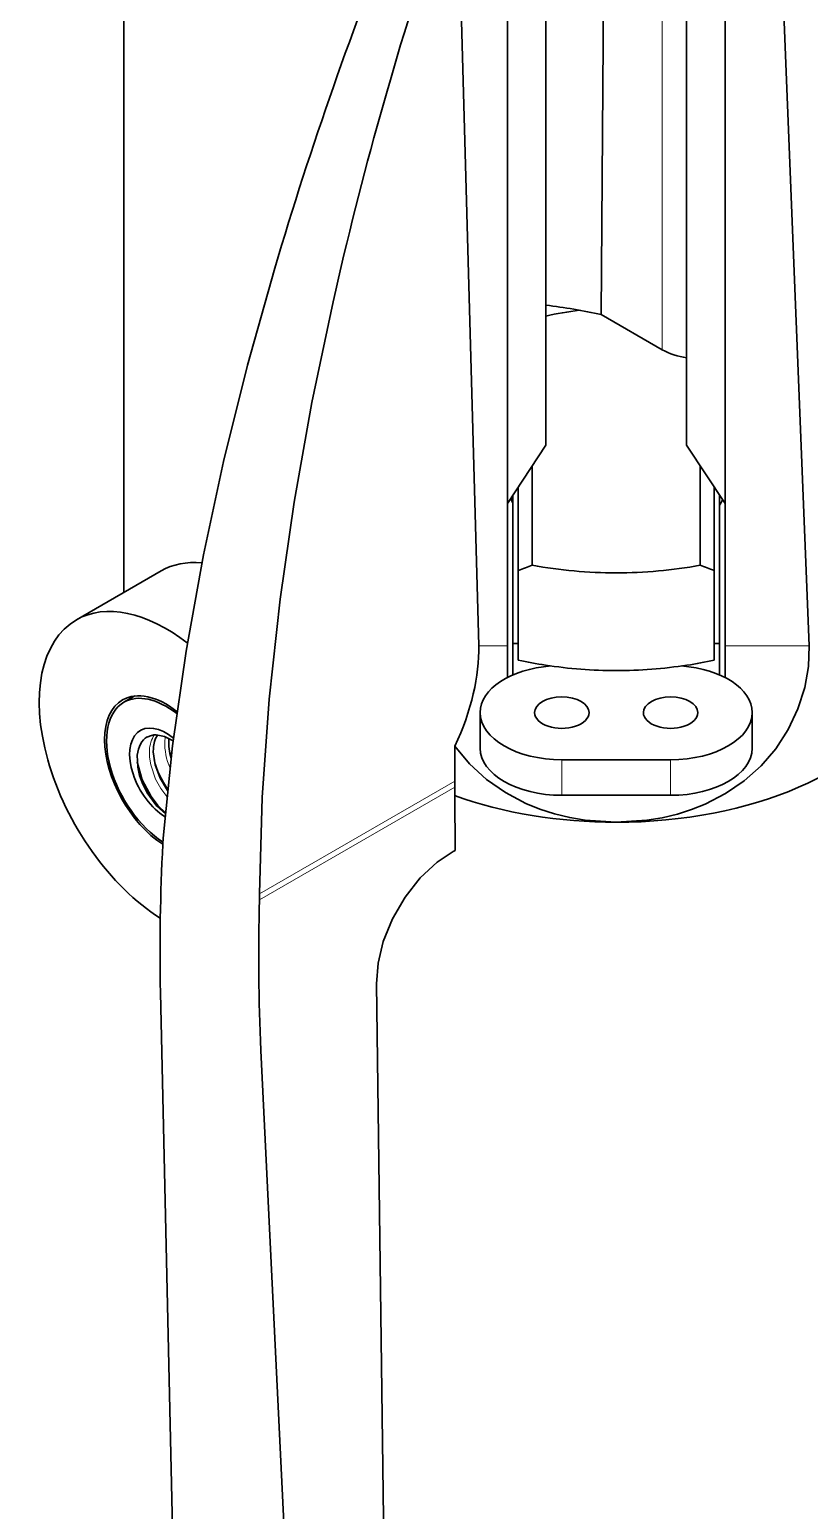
# Model space of a CAD drawing. Extents: x 383 to 866, y 155 to 681.
# Drawn here: x 694.15 to 708.48, y 628.19 to 655.41 of the extents above; entities that cross this region are included whole.
import ezdxf

# ---------------------------------------------------------------- set-up
doc = ezdxf.new("R2010")
doc.units = 0

msp = doc.modelspace()

# ---------------------------------------------------------------- linework, layer by layer
at = {"color": 7, "lineweight": 35, "ltscale": 0.455643}
msp.add_line((695.883, 663.291), (695.883, 645.065), dxfattribs=at)
at = {"color": 7, "lineweight": 35, "ltscale": 0.351964}
msp.add_line((707.917, 658.153), (708.483, 644.086), dxfattribs=at)
at = {"color": 7, "lineweight": 35, "ltscale": 0.345399}
for p, q in [((702.934, 644.086), (702.934, 657.902)), ((706.934, 644.086), (706.934, 657.902))]:
    msp.add_line(p, q, dxfattribs=at)
at = {"color": 7, "lineweight": 35, "ltscale": 0.253165}
for p, q in [((703.641, 647.775), (703.641, 657.902)), ((706.227, 647.775), (706.227, 657.902))]:
    msp.add_line(p, q, dxfattribs=at)
at = {"color": 7, "lineweight": 35, "ltscale": 0.215842}
msp.add_line((703.641, 649.268), (703.641, 657.902), dxfattribs=at)
at = {"color": 7, "lineweight": 35, "ltscale": 0.193214}
msp.add_line((704.712, 657.902), (704.659, 650.173), dxfattribs=at)
at = {"color": 7, "lineweight": 13, "ltscale": 0.209369}
msp.add_line((705.779, 657.902), (705.779, 649.527), dxfattribs=at)
at = {"color": 7, "lineweight": 35, "ltscale": 0.334859}
msp.add_line((702.039, 657.475), (702.406, 644.086), dxfattribs=at)
at = {"color": 7, "lineweight": 35, "ltscale": 0.032318}
msp.add_line((705.779, 649.527), (704.659, 650.173), dxfattribs=at)
at = {"color": 7, "lineweight": 35, "ltscale": 0.032156}
for p, q in [((702.934, 646.701), (703.641, 647.775)), ((706.934, 646.701), (706.227, 647.775))]:
    msp.add_line(p, q, dxfattribs=at)
at = {"color": 7, "lineweight": 35, "ltscale": 0.045761}
for p, q in [((703.392, 645.565), (703.392, 647.396)), ((706.477, 645.565), (706.477, 647.396))]:
    msp.add_line(p, q, dxfattribs=at)
at = {"color": 7, "lineweight": 35, "ltscale": 0.03838}
for p, q in [((703.134, 645.469), (703.134, 647.005)), ((706.734, 645.469), (706.734, 647.005))]:
    msp.add_line(p, q, dxfattribs=at)
at = {"color": 7, "lineweight": 35, "ltscale": 0.080016}
msp.add_line((702.934, 646.701), (702.934, 643.5), dxfattribs=at)
at = {"color": 7, "lineweight": 35, "ltscale": 0.068217}
for p, q in [((703.034, 646.853), (703.034, 644.124)), ((706.834, 646.853), (706.834, 644.124))]:
    msp.add_line(p, q, dxfattribs=at)
at = {"color": 7, "lineweight": 35, "ltscale": 0.044908}
msp.add_line((696.567, 645.46), (695.011, 644.562), dxfattribs=at)
at = {"color": 7, "lineweight": 35, "ltscale": 0.041191}
for p, q in [((703.134, 645.469), (703.134, 643.822)), ((706.734, 643.822), (706.734, 645.469))]:
    msp.add_line(p, q, dxfattribs=at)
at = {"color": 7, "lineweight": 13, "ltscale": 0.013208}
msp.add_line((702.934, 644.086), (702.406, 644.086), dxfattribs=at)
at = {"color": 7, "lineweight": 35, "ltscale": 0.014642}
for p, q in [((702.934, 643.5), (702.934, 644.086)), ((706.934, 643.5), (706.934, 644.086))]:
    msp.add_line(p, q, dxfattribs=at)
at = {"color": 7, "lineweight": 35, "ltscale": 0.014415}
for p, q in [((703.034, 643.547), (703.034, 644.124)), ((706.834, 643.547), (706.834, 644.124))]:
    msp.add_line(p, q, dxfattribs=at)
at = {"color": 7, "lineweight": 35, "ltscale": 0.002501}
for p, q in [((703.034, 644.124), (703.134, 644.124)), ((706.834, 644.124), (706.734, 644.124))]:
    msp.add_line(p, q, dxfattribs=at)
at = {"color": 7, "lineweight": 13, "ltscale": 0.038728}
msp.add_line((706.934, 644.086), (708.483, 644.086), dxfattribs=at)
at = {"color": 7, "lineweight": 35, "ltscale": 0.005728}
msp.add_line((696.085, 643.161), (695.886, 643.046), dxfattribs=at)
at = {"color": 7, "lineweight": 35, "ltscale": 0.01633}
for p, q in [((702.434, 642.855), (702.434, 642.201)), ((707.434, 642.855), (707.434, 642.201))]:
    msp.add_line(p, q, dxfattribs=at)
at = {"color": 7, "lineweight": 35, "ltscale": 0.000548179}
msp.add_line((696.712, 642.383), (696.71, 642.361), dxfattribs=at)
at = {"color": 7, "lineweight": 35, "ltscale": 0.015979}
msp.add_line((701.97, 641.597), (701.97, 642.236), dxfattribs=at)
at = {"color": 7, "lineweight": 13, "ltscale": 0.01633}
for p, q in [((703.934, 641.335), (703.934, 641.989)), ((705.934, 641.335), (705.934, 641.989))]:
    msp.add_line(p, q, dxfattribs=at)
at = {"color": 7, "lineweight": 35, "ltscale": 0.05}
for p, q in [((703.934, 641.989), (705.934, 641.989)), ((703.934, 641.335), (705.934, 641.335))]:
    msp.add_line(p, q, dxfattribs=at)
at = {"color": 7, "lineweight": 13, "ltscale": 0.103725}
msp.add_line((701.97, 641.597), (698.377, 639.522), dxfattribs=at)
at = {"color": 7, "lineweight": 35, "ltscale": 0.002777}
msp.add_line((701.97, 641.597), (701.969, 641.486), dxfattribs=at)
at = {"color": 7, "lineweight": 13, "ltscale": 0.103736}
msp.add_line((701.969, 641.486), (698.375, 639.411), dxfattribs=at)
at = {"color": 7, "lineweight": 35, "ltscale": 0.00388}
msp.add_line((701.965, 641.331), (701.969, 641.486), dxfattribs=at)
at = {"color": 7, "lineweight": 35, "ltscale": 0.025242}
msp.add_line((701.974, 640.321), (701.965, 641.331), dxfattribs=at)
at = {"color": 7, "lineweight": 35, "ltscale": 0.002713}
msp.add_line((696.601, 640.435), (696.608, 640.544), dxfattribs=at)
at = {"color": 7, "lineweight": 35, "ltscale": 0.001016}
msp.add_line((701.974, 640.321), (701.938, 640.302), dxfattribs=at)
at = {"color": 7, "lineweight": 35, "ltscale": 0.002782}
msp.add_line((698.375, 639.411), (698.377, 639.522), dxfattribs=at)
at = {"color": 7, "lineweight": 35}
for p, q in [((696.557, 637.711), (697.071, 614.588)), ((700.794, 617.393), (700.526, 637.869)), ((698.404, 636.644), (699.546, 613.159))]:
    msp.add_line(p, q, dxfattribs=at)
for points in [[(698.658, 651.027), (698.156, 649.242), (697.716, 647.472), (697.345, 645.754), (697.026, 643.986), (696.779, 642.247), (696.608, 640.544)], [(699.729, 650.409), (699.34, 648.559), (699.013, 646.723), (698.755, 644.94), (698.555, 643.103), (698.428, 641.295), (698.377, 639.522)], [(708.483, 644.086), (708.47, 643.706), (708.4, 643.315), (708.275, 642.925), (708.097, 642.547), (707.866, 642.192), (707.596, 641.878), (707.286, 641.601), (706.942, 641.366), (706.571, 641.174), (706.32, 641.074), (706.061, 640.991), (705.78, 640.923), (705.494, 640.875), (704.934, 640.839)], [(696.79, 642.335), (696.631, 642.419), (696.475, 642.447)], [(696.646, 640.993), (696.488, 641.138), (696.312, 641.38), (696.23, 641.542), (696.173, 641.7), (696.139, 641.853), (696.13, 642.07)], [(696.687, 641.423), (696.55, 641.647), (696.458, 641.895), (696.425, 642.135), (696.427, 642.198)], [(701.97, 642.236), (702.239, 641.912), (702.55, 641.627), (702.897, 641.384), (703.273, 641.185), (703.532, 641.08), (703.798, 640.994), (704.08, 640.925), (704.365, 640.877), (704.934, 640.839)], [(696.128, 641.952), (696.223, 641.622), (696.386, 641.314), (696.511, 641.15), (696.648, 641.015)], [(701.938, 640.302), (701.641, 640.106), (701.332, 639.816), (701.055, 639.463), (700.824, 639.066), (700.653, 638.646), (700.556, 638.247), (700.526, 637.869)]]:
    msp.add_lwpolyline(points, dxfattribs=at)
at = {"color": 7, "lineweight": 13}
msp.add_lwpolyline([(696.355, 642.167), (696.356, 642.034), (696.377, 641.897), (696.468, 641.629), (696.561, 641.46), (696.676, 641.31)], dxfattribs=at)
at = {"color": 7, "lineweight": 35}
for centre, radius, start, end in [((767.737, 630.558), 72.048, 157.92348, 163.49481), ((767.198, 635.179), 69.167, 161.39371, 167.27967), ((702.345, 639.673), 10.753, 77.5708, 83.0746), ((706.416, 650.722), 1.355, 241.9129, 261.9792), ((703.478, 646.968), 0.512, 199.8221, 210.0349), ((706.424, 646.97), 0.508, 323.7006, 336.4616), ((700.177, 653.795), 8.835, 289.5575, 291.3395), ((704.923, 653.862), 8.437, 259.5402, 270.0739), ((704.945, 653.862), 8.437, 269.9261, 280.4599), ((709.692, 653.795), 8.835, 248.6605, 250.4425), ((704.829, 651.452), 7.816, 257.4798, 261.21), ((704.928, 652.137), 8.508, 261.2542, 270.0424), ((704.941, 652.137), 8.508, 269.9576, 278.7458), ((705.04, 651.451), 7.816, 278.7898, 282.5203), ((696.472, 642.119), 0.328, 89.5271, 118.7839), ((696.939, 642.18), 0.511, 148.5191, 177.9859), ((697.707, 642.311), 0.999, 177.1177, 197.0186), ((698.258, 642.551), 1.587, 194.6948, 198.7643), ((698.088, 642.425), 1.707, 194.9602, 214.9862), ((732.995, 638.488), 36.446, 176.9365, 181.2216), ((735.357, 638.41), 36.995, 178.4496, 182.7356)]:
    msp.add_arc(centre, radius, start, end, dxfattribs=at)
at = {"color": 7, "lineweight": 13}
for centre, radius, start, end in [((696.899, 642.149), 0.544, 146.8491, 178.1308), ((697.749, 642.289), 1.113, 177.8882, 204.0114), ((697.346, 642.283), 0.71, 169.5432, 176.2399)]:
    msp.add_arc(centre, radius, start, end, dxfattribs=at)
at = {"color": 7, "lineweight": 35}
for centre, major_axis, ratio, start_param, end_param in [((704.934, 648.318), (-3.42, 0), 0.57735, 4.910762, 5.100077), ((698.217, 642.602), (-1.65, 2.858), 0.57735, 5.894133, 6.283185), ((696.661, 641.704), (-1.65, 2.858), 0.57735, 5.330234, 6.283185), ((696.661, 641.704), (-1.65, 2.858), 0.57735, 0, 2.310164), ((698.404, 641.896), (3.502, 3.493), 0.555494, 5.305641, 5.800121), ((703.934, 642.855), (-1.5, 0), 0.57735, 4.846121, 6.283186), ((705.934, 642.855), (-1.5, 0), 0.57735, 3.141592, 4.578657), ((696.661, 641.704), (-0.8, 1.386), 0.57735, 5.320868, 6.283185), ((696.661, 641.704), (-0.775, 1.342), 0.57735, 5.319821, 6.283185), ((703.934, 642.855), (-0.5, 0), 0.57735, 3.141593, 6.283185), ((704.934, 644.072), (5.6, 0), 0.57735, 4.712389, 5.995268), ((705.934, 642.855), (-0.5, 0), 0.57735, 3.141593, 6.283185), ((696.661, 641.704), (-0.775, 1.342), 0.57735, 6.283185, 8.586468), ((696.661, 641.704), (-0.8, 1.386), 0.57735, 0, 0.785398), ((696.661, 641.704), (-0.475, 0.823), 0.57735, 5.295116, 8.609993), ((703.934, 642.855), (-1.5, 0), 0.57735, 0.000001, 1.570796), ((703.934, 642.855), (-0.5, 0), 0.57735, 0, 3.141593), ((705.934, 642.855), (-0.5, 0), 0.57735, 0, 3.141593), ((705.934, 642.855), (-1.5, 0), 0.57735, 1.570796, 3.141592), ((696.661, 641.704), (-0.8, 1.386), 0.57735, 0.785398, 2.302947), ((696.734, 641.654), (0.419, -0.753), 0.581646, 3.141419, 3.845376), ((703.934, 642.201), (-1.5, 0), 0.57735, 0.000001, 1.570796), ((705.934, 642.201), (-1.5, 0), 0.57735, 1.570796, 3.141592), ((704.934, 644.072), (5.6, 0), 0.57735, 4.153472, 4.712389)]:
    msp.add_ellipse(centre, major_axis=major_axis, ratio=ratio, start_param=start_param, end_param=end_param, dxfattribs=at)

doc.saveas('drawing.dxf')
